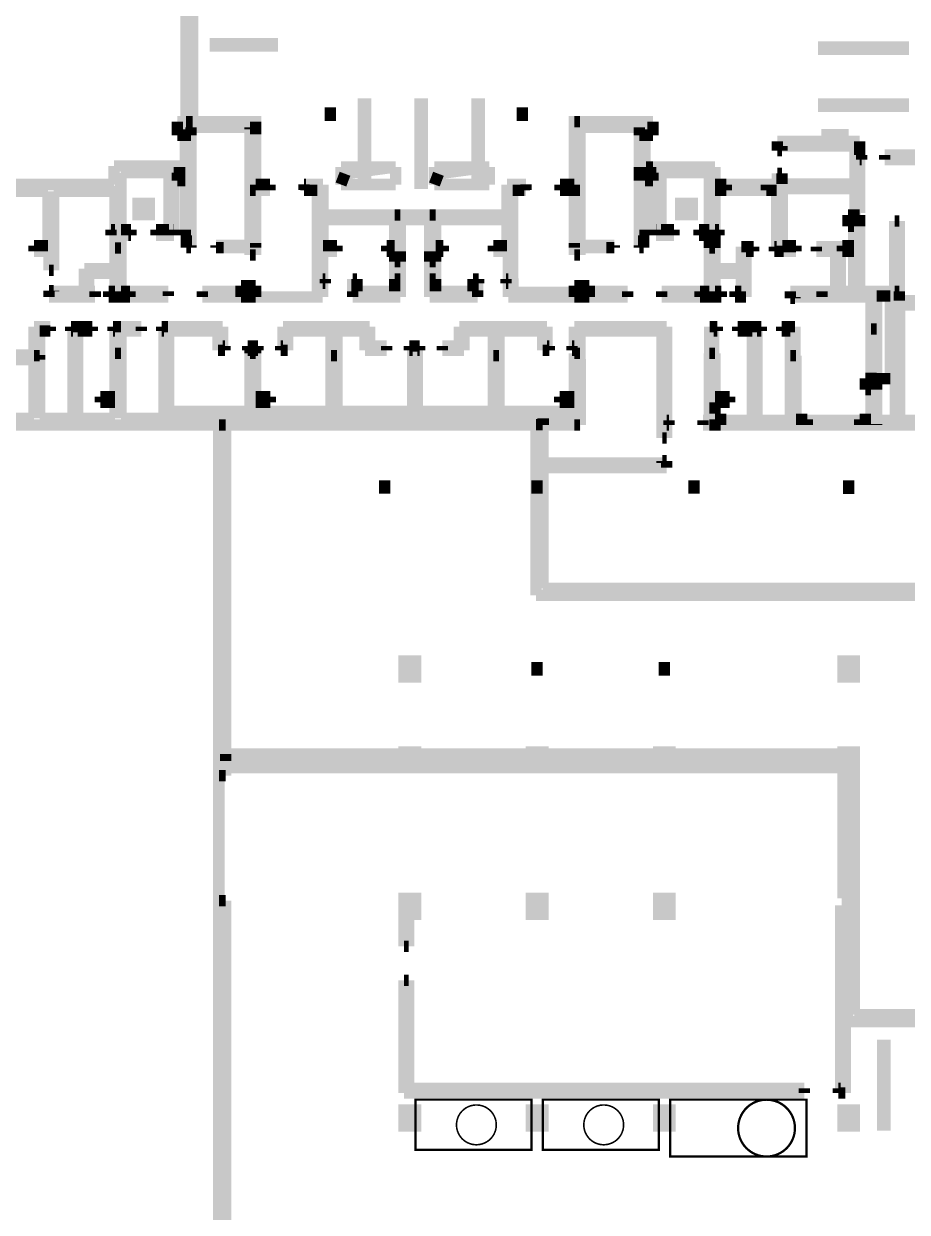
# Model space of a CAD drawing. Header units: millimetres. Extents: x 0 to 1249171, y -42321 to 335084.
# Drawn here: x 742137 to 780995, y 113900 to 166175 of the extents above; entities that cross this region are included whole.
import ezdxf

# ---------------------------------------------------------------- set-up
doc = ezdxf.new("R2010")
doc.units = ezdxf.units.MM
doc.header["$LTSCALE"] = 1000
doc.linetypes.add('A6-DK-B1F$0$HIDDEN2', pattern=[4.762499999999999, 3.175, -1.5875])
for name, color, linetype in [('A6-DK-B1F$0$A-PRKG', 175, 'A6-DK-B1F$0$HIDDEN2'), ('P_core', 1, 'Continuous'), ('P_lot', 5, 'Continuous'), ('留孔', 1, 'Continuous')]:
    doc.layers.add(name, color=color, linetype=linetype)
doc.layers.add('P_wall', color=7, linetype='Continuous', lineweight=50)
doc.layers.get('0').off()
doc.layers.get('A6-DK-B1F$0$A-PRKG').off()

# ---------------------------------------------------------------- blocks, each defined once
blk = doc.blocks.new('A6-DK-B1F$0$标准车位')
blk.add_lwpolyline([(350, 4599.999999999767), (1250, -2.328306436538696e-10), (2150, 4599.999999999767)])
blk.add_lwpolyline([(350, 4599.999999999767), (2150, 4599.999999999767), (2150, -2.328306436538696e-10), (350, -2.328306436538696e-10)], close=True)
at = {"layer": 'P_lot', "const_width": 600}
blk.add_lwpolyline([(1250, 299.9999999997672), (1250, 4299.999999999767)], dxfattribs=at)
blk = doc.blocks.new('A6-DK-B1F$0$$0$A$C46FA2BC5')
at = {"layer": 'P_lot', "const_width": 600}
blk.add_lwpolyline([(-1100, -650.0000000000007), (-1100, -3650)], dxfattribs=at)

msp = doc.modelspace()

# ---------------------------------------------------------------- linework, layer by layer
at = {"layer": 'P_core'}
for points in [[(747906.87845756, 157530.0000000001), (746906.87845756, 157530.0000000001), (747906.87845756, 158530.0000000001), (746906.87845756, 158530.0000000001)], [(770786.8783286624, 157530.0000000001), (771786.8783286624, 157530.0000000001), (770786.8783286624, 158530.0000000001), (771786.8783286624, 158530.0000000001)]]:
    msp.add_solid(points, dxfattribs=at)
at = {"layer": 'P_wall', "const_width": 500}
for points in [[(749266.8784428044, 161874.9997300217), (749266.8784428227, 200655.0000399118)], [(749566.8784428227, 200655.0000399121), (749566.8784428044, 161874.9997300217)], [(755616.8784427922, 161900.0000051346), (755616.8784427922, 162500.0000051346)], [(764066.8784427922, 161900.0000051346), (764066.8784427922, 162500.0000051346)], [(748886.8785433862, 161874.9994647533), (748886.8785433862, 161274.9994647534)], [(752336.8781014839, 161874.9994647533), (748886.8785433862, 161874.9994647533)], [(752336.87799045, 158904.999986157), (752336.87799045, 161874.9811560501), (749236.8784397184, 161874.981155984), (749236.8784397184, 159625.0000000308)], [(749566.8784428044, 161874.9997300217), (749266.8784428044, 161874.9997300217)], [(752336.8787032056, 161609.9993342808), (752336.8781014839, 161874.9994647533)], [(766356.8779174404, 161874.5973438261), (766606.8784861399, 161874.5973438261)], [(766356.8779174404, 159104.9997649051), (766356.8779174404, 161874.5973438261)], [(766356.8787957723, 158904.999986157), (766356.8787957723, 161874.9811560501), (769456.878346504, 161874.981155984), (769456.878346504, 159625.0000000308)], [(766606.8784861399, 161874.5973438261), (769806.8783451207, 161874.5973438261)], [(769806.8783451207, 161874.5973438261), (769806.8783451207, 161274.5973438261)], [(752086.8784428043, 161624.9811560447), (749486.8784428043, 161624.9811560447)], [(749486.8784428043, 161624.9811560447), (749486.8784428043, 156424.9811560445)], [(749486.8784853718, 161624.9994647533), (752086.8784853718, 161624.9994647533)], [(749486.8784853718, 161274.9994647534), (749486.8784853718, 161624.9994647533)], [(752086.8781959587, 156424.9811560445), (752086.8784428043, 161624.9811560447)], [(752086.8784853718, 161624.9994647533), (752086.8789710668, 161524.999595352)], [(752086.8789710668, 161524.999595352), (752086.8789710668, 158854.9997649051)], [(752336.8784023449, 161309.9993342808), (752336.8784023449, 161609.9993342808)], [(752336.8789710668, 161309.9993342808), (752336.8784023449, 161309.9993342808)], [(752336.8789710668, 159104.9997649051), (752336.8789710668, 161309.9993342808)], [(766606.8784861399, 161624.9994647533), (766606.8779174404, 158854.9997649051)], [(766606.8785902637, 156424.9811560445), (766606.878343418, 161624.9811560447)], [(766606.878343418, 161624.9811560447), (769206.878343418, 161624.9811560447)], [(769206.879205334, 161624.9994647533), (766606.8784861399, 161624.9994647533)], [(769206.878343418, 161624.9811560447), (769206.878343418, 156424.9811560445)], [(769206.8785165611, 161274.5973992276), (769206.879205334, 161624.9994647533)], [(778166.878442803, 160800.0000051203), (778166.878442803, 161300.0000051203), (777466.878442803, 161300.0000051203), (777466.878442803, 160800.0000051203), (778166.878442803, 160800.0000051203)], [(748886.8785433862, 161274.9994647534), (749486.8784853718, 161274.9994647534)], [(769806.8783451207, 161274.5973438261), (769206.8785165611, 161274.5973992276)], [(775286.8784428022, 161000.004153347), (775286.8784428022, 160600.0041482272)], [(775286.8784428022, 161000.004153347), (778896.8784428022, 161000.004153347)], [(775486.8784428022, 160800.004153347), (775486.8784428022, 160600.0041482272)], [(775487.0765907196, 160800.004153347), (778696.8784428022, 160800.004153347)], [(778696.8784428022, 160800.004153347), (778696.8784428022, 159125.0041482272)], [(778896.8784428022, 161000.004153347), (778896.8784428022, 160400.004153347)], [(775286.8784428022, 160600.0041482272), (775486.8784428022, 160600.0041482272)], [(778896.8784428022, 160400.004153347), (778996.8784428022, 160400.004153347)], [(778996.8784428022, 160400.004153347), (778996.8784428022, 160200.004153347)], [(779996.8784428022, 160400.004153347), (781866.8784428022, 160400.004153347)], [(779996.8784428022, 160400.004153347), (779996.8784428022, 160200.004153347)], [(746106.8784876848, 159924.9994267442), (746106.8784876848, 159104.9997649051)], [(749486.8784853718, 159924.9994267442), (746106.8784876848, 159924.9994267442)], [(749486.8784853718, 156864.999595352), (749486.8784853718, 159924.9994267442)], [(756086.7427419461, 159105.0000652468), (756086.7427419461, 159875.0001284111)], [(756086.7427419461, 159875.0001284111), (758496.8784017, 159875.0001284111)], [(756266.8784065153, 159576.8806096883), (758496.8784017, 159875.0001284111)], [(758496.8784017, 159875.0001284111), (758496.8784017, 159105.0000652468)], [(760196.8784014932, 159875.0001284771), (760196.8784015374, 159105.0000653127)], [(762607.0140612471, 159875.0001286642), (760196.8784014932, 159875.0001284771)], [(760377.0140660624, 159576.8806100073), (762607.0140612471, 159875.0001287301)], [(762607.0140612914, 159105.0000654999), (762607.0140612471, 159875.0001286642)], [(769206.8781256711, 159274.999595628), (769206.8781256711, 159874.9995956279)], [(769206.8781256711, 159874.999571971), (772536.8784008219, 159874.9994284777)], [(769506.4820237518, 159874.9995956279), (769806.8781139352, 159874.9995808683)], [(772536.8784008219, 159874.9994284777), (772536.8784008219, 159104.9997649051)], [(778896.8784428022, 160200.004153347), (778896.8784428022, 157850.0041482272)], [(778896.8784428022, 160200.004153347), (778996.8784428022, 160200.004153347)], [(779996.8784428022, 160200.004153347), (781666.8784428022, 160200.004153347)], [(748526.8784428043, 159625), (746406.8784428043, 159625)], [(746406.8784428043, 159625), (746406.8784428043, 157115)], [(746406.8784876848, 159624.9994647533), (748886.8787745717, 159624.9995792002)], [(746406.8784908284, 157114.999595352), (746406.8784876848, 159624.9994647533)], [(748526.8784428043, 157115), (748526.8784428043, 159625)], [(749236.8784397184, 159625.0000000308), (748726.8784428043, 159625)], [(748726.8784428043, 159625), (748726.8784428043, 157115)], [(748886.8787745717, 159624.9995792002), (748886.8789171152, 159274.999595628)], [(748886.8789171152, 159274.999595628), (749236.8786279153, 159274.999595628)], [(749236.8784397184, 157115.0000000308), (749236.8784397184, 159625.0000000308)], [(749236.8786279153, 159274.999595628), (749236.8784853718, 156864.999595352)], [(756086.7427419461, 159105.0000652468), (756266.8784065153, 159576.8806096883)], [(760196.8784014932, 159105.0000655657), (760377.0140660624, 159576.8806100073)], [(769206.87834574, 159274.999595628), (769206.8781256711, 159274.999595628)], [(769206.878123211, 156864.999595352), (769206.87834574, 159274.999595628)], [(769456.8781180484, 159274.999595628), (769456.878123211, 156864.999595352)], [(769806.8781139352, 159274.999595628), (769456.8781180484, 159274.999595628)], [(769456.878346504, 157115.0000000308), (769456.878346504, 159625.0000000308)], [(769456.878346504, 159625.0000000308), (769966.878343418, 159625)], [(769806.8781139352, 159624.999595352), (769806.8781139352, 159274.999595628)], [(772286.8784008219, 159624.999595352), (769806.8781139352, 159624.999595352)], [(769966.878343418, 159625), (769966.878343418, 157115)], [(770166.878343418, 157115), (770166.878343418, 159625)], [(770166.878343418, 159625), (772286.878343418, 159625)], [(772286.878343418, 159625), (772286.878343418, 157115)], [(772286.8784008219, 157114.999595352), (772286.8784008219, 159624.999595352)], [(775286.8784428022, 159600.0041482272), (775286.8784428022, 158925.0041482272)], [(775286.8784428022, 159600.0041482272), (775486.8784428022, 159600.0041482272)], [(775486.8784428022, 159600.0041482272), (775486.8784428022, 159125.0041482272)], [(746106.8784876848, 159104.9997649051), (739797.0766758458, 159104.9997649051)], [(740097.0766758458, 158804.9994872981), (743196.8787945104, 158804.9994872981)], [(743196.8787945104, 158804.9994872981), (743196.878639292, 156414.9996605988)], [(743446.878626924, 156164.9996605988), (743446.8787976253, 158804.9994872981)], [(743446.8787976253, 158804.9994872981), (746156.8784876519, 158804.9994872981)], [(746156.8784417164, 157114.9999945003), (746156.8784411354, 158805.0001637632)], [(746156.8784876519, 158804.9994872981), (746156.8784905374, 157114.9995956421)], [(752086.8789710668, 158854.9997649051), (752336.880834396, 158854.9997649051)], [(752086.8789710668, 156004.9996605988), (752086.8789710668, 158854.9997649051)], [(752086.8789710668, 158854.9997649051), (752836.8789710668, 158854.9997649051)], [(752966.815077758, 158855), (752097.4440427605, 158855)], [(752336.87799045, 158904.999986157), (752336.8782392949, 156324.9811560445)], [(752836.8789710668, 159104.9997649051), (752336.8789710668, 159104.9997649051)], [(752336.880834396, 158854.9997649051), (752336.880834396, 156004.9996605988)], [(752966.815077758, 159105), (752347.2460650676, 159105)], [(752836.8789710668, 158854.9997649051), (752836.8789710668, 159104.9997649051)], [(752966.815077758, 159105), (752966.815077758, 158855)], [(754466.8504593978, 159106.3021458213), (754556.8727489217, 159106.3021458213)], [(754466.8504593978, 159106.3021458213), (754466.8504593978, 158856.3021458213)], [(755046.8727489217, 158854.9998984954), (754466.8504593978, 158855)], [(754546.8786562015, 159104.9997649051), (754546.8786562015, 158854.9997649051)], [(755296.8788194587, 159104.9997649051), (754546.8786562015, 159104.9997649051)], [(754546.8786562015, 158854.9997649051), (755046.8786562015, 158854.9997649051)], [(755046.8786562015, 158854.9997649051), (755046.8788318266, 156164.9996605988)], [(755296.8788194587, 156414.9996605988), (755296.8788194587, 159104.9997649051)], [(758496.8784017, 159105.0000652468), (756086.7427419461, 159105.0000652468)], [(760196.8784015374, 159105.0000653127), (762607.0140612914, 159105.0000654999)], [(763396.878069048, 159104.9997649051), (764146.8782323056, 159104.9997649051)], [(763396.878069048, 156414.9996605988), (763396.878069048, 159104.9997649051)], [(764226.9063439735, 158854.9999023941), (763436.8660109511, 158854.9998984772)], [(764226.9063439735, 159104.9999023941), (763476.8722807613, 159104.9998984772)], [(763646.8782323056, 158854.9997649051), (763646.8780566801, 156164.9996605988)], [(764146.8782323056, 158854.9997649051), (763646.8782323056, 158854.9997649051)], [(764146.8782323056, 159104.9997649051), (764146.8782323056, 158854.9997649051)], [(764226.9063439735, 159106.3020482154), (764226.9063439735, 158856.3020482154)], [(766356.8787957723, 159104.9999023941), (765726.9417256133, 159104.9999023941)], [(765726.9417256133, 159104.9999023941), (765726.9417256133, 158854.9999023941)], [(766356.8787909498, 158854.9999023941), (765726.9417256133, 158854.9999023941)], [(765856.8779174404, 159104.9997649051), (766356.8779174404, 159104.9997649051)], [(765856.8779174404, 158854.9997649051), (765856.8779174404, 159104.9997649051)], [(766606.8779174404, 158854.9997649051), (765856.8779174404, 158854.9997649051)], [(766356.8787957723, 158904.999986157), (766356.8785469275, 156324.9811560445)], [(766356.8784861616, 158854.9997649051), (766606.8803494908, 158854.9997649051)], [(766356.8784861616, 156004.9996605988), (766356.8784861616, 158854.9997649051)], [(766606.8803494908, 158854.9997649051), (766606.8803494908, 156004.9996605988)], [(772536.8783445059, 157114.9999945003), (772536.8783450869, 158805.0001637632)], [(772536.8784008219, 159104.9997649051), (773036.8784008219, 159104.9997649051)], [(772536.8784008219, 158854.9997649051), (772536.8784008219, 157114.9995956421)], [(773036.8784008219, 158854.9997649051), (772536.8784008219, 158854.9997649051)], [(773036.8784008218, 159104.9997649051), (774796.8721786774, 159104.9998984954)], [(773036.8784008218, 158854.9997649051), (773036.8784008218, 159104.9997649051)], [(773036.8784008219, 159104.9997649051), (773036.8784008219, 158854.9997649051)], [(774796.8721786774, 158854.9998984954), (773036.8784008218, 158854.9997649051)], [(774796.8780859571, 159104.9997649051), (774796.8780859571, 158854.9997649051)], [(775496.8781285393, 159104.999764905), (774796.8780859571, 159104.9997649051)], [(774796.8780859571, 158854.9997649051), (775246.8780921411, 158854.9997649051)], [(775246.8780921411, 158854.9997649051), (775246.8782615827, 156164.9996605988)], [(775286.8784428022, 158925.0041482272), (778696.8784428022, 158925.0041482272)], [(775296.8785165758, 158895.0001953664), (775296.8724997255, 156165.0164798254)], [(775486.8784428022, 159125.0041482272), (778696.8784428022, 159125.0041482272)], [(775496.8786736492, 158895.0001953664), (775496.8724873586, 156365.0164798254)], [(775496.8782492147, 156414.9996605988), (775496.8781285391, 159104.999764905)], [(778696.8784428022, 158925.0041482272), (778696.8784428022, 154205.0037601151)], [(755296.8729149003, 157764.9997957869), (763386.8718744029, 157764.99979187)], [(758446.8793930095, 157764.9996605988), (758696.8793930095, 157764.9996605988)], [(758446.8793930095, 156414.9996605988), (758446.8793930095, 157764.9996605988)], [(758696.8793930095, 157764.9996605988), (758696.8793930095, 156164.9996605988)], [(759996.8774954975, 157764.9996605988), (759996.8774954975, 156164.9996605988)], [(760246.8774954975, 157764.9996605988), (759996.8774954975, 157764.9996605988)], [(760246.8774954975, 156414.9996605988), (760246.8774954975, 157764.9996605988)], [(778397.0766758458, 157764.9996605988), (778897.0766758458, 157764.9996605988)], [(778397.0766758458, 157264.9996605988), (778397.0766758458, 157764.9996605988)], [(778896.8784428022, 157650.0041482272), (778896.8784428022, 154405.0037601151)], [(778897.0766758458, 157764.9996605988), (778897.076675846, 157264.9996605988)], [(745979.8784911479, 157114.999595352), (745979.8784911479, 156864.999595352)], [(746156.8784905374, 157114.9995956421), (745979.8784911479, 157114.999595352)], [(746406.8784428043, 157115), (746856.8784428043, 157115)], [(746729.8765651672, 157114.999595352), (746406.8784908284, 157114.999595352)], [(746729.8765651672, 156864.9993181577), (746729.8765651672, 157114.999595352)], [(746856.8784428043, 157115), (746856.8784428043, 156865)], [(747956.8784428043, 156865), (747956.8784428043, 157115)], [(747956.8784428043, 157115), (748526.8784428043, 157115)], [(748726.8784428043, 157115), (748746.8784428043, 157115)], [(748746.8784428043, 157115), (748746.8784428043, 156865)], [(749236.8784428043, 156865), (749236.8784428043, 157115)], [(755296.8729149003, 157564.9997957869), (763386.8718744029, 157564.99979187)], [(758446.8793504308, 154405.1063135294), (758446.8793531522, 157564.9997942617)], [(758696.879464217, 154155.0089898815), (758696.8794671536, 157564.9997941407)], [(759996.877338655, 154155.0476904593), (759996.8773416389, 157564.9997935113)], [(760246.877452875, 154405.0052546286), (760246.8774556402, 157564.9997933902)], [(769456.878343418, 156865), (769456.878343418, 157115)], [(769966.878343418, 157115), (769946.878343418, 157115)], [(769946.878343418, 157115), (769946.878343418, 156865)], [(770736.878343418, 157115), (770166.878343418, 157115)], [(770736.878343418, 156865), (770736.878343418, 157115)], [(772286.878343418, 157115), (771836.878343418, 157115)], [(771836.878343418, 157115), (771836.878343418, 156865)], [(771963.88032334, 157114.999595352), (772286.8784008219, 157114.999595352)], [(771963.88032334, 156864.999595352), (771963.88032334, 157114.999595352)], [(772536.8784008219, 157114.9995956421), (772713.8783973588, 157114.999595352)], [(772713.8783973588, 157114.999595352), (772713.8783973588, 156864.999595352)], [(778646.8788224899, 157264.9996605988), (778397.0766758458, 157264.9996605988)], [(778646.8788224903, 156414.9996605988), (778646.8788224899, 157264.9996605988)], [(778897.076675846, 157264.9996605988), (778897.076675846, 156164.9996605988)], [(780447.4732137881, 154404.9947583495), (780447.4732137881, 157504.9947583495)], [(780447.4732137881, 157504.9947583495), (780647.4732137881, 157504.9947583495)], [(780647.4732137881, 157504.9947583495), (780647.4732137881, 154404.9947583495)], [(745979.8784911479, 156864.999595352), (746729.8765651672, 156864.9993181577)], [(746156.872580405, 156165.0000870142), (746156.8728391201, 156864.9996635242)], [(746406.872580405, 156165.0000870142), (746406.8728391201, 156864.9996635242)], [(746856.8784428043, 156865), (746729.8765186178, 156864.9999999792)], [(748746.8784428043, 156865), (747956.8784428043, 156865)], [(749286.8784428043, 156865), (749236.8784428043, 156865)], [(749236.8784853718, 156864.999595352), (749486.8784853718, 156864.999595352)], [(749286.8784428043, 156324.9811560445), (749286.8784428043, 156865)], [(769456.878123211, 156864.999595352), (769206.878123211, 156864.999595352)], [(769406.878343418, 156324.9811560445), (769406.878343418, 156865)], [(769406.878343418, 156865), (769456.878343418, 156865)], [(769946.878343418, 156865), (770736.878343418, 156865)], [(771836.878343418, 156865), (771963.8802676045, 156864.9999999792)], [(772486.8783973588, 156864.999595352), (771963.88032334, 156864.999595352)], [(772286.8724935421, 156314.999794189), (772286.8724935421, 156864.9997289422)], [(772713.8783973588, 156864.999595352), (772486.8783973588, 156864.999595352)], [(772536.8724935421, 156314.9997941891), (772536.8724935421, 156864.9997289423)], [(742586.8784876843, 156414.9996605988), (742586.8784876843, 156164.9996605988)], [(743196.878639292, 156414.9996605988), (742586.8784876843, 156414.9996605988)], [(742586.8784876843, 156164.9996605988), (743446.878626924, 156164.9996605988)], [(743246.8727196442, 155329.0224823105), (743246.8727196442, 156164.9997941891)], [(743446.8727196442, 155329.0224823105), (743446.8727196442, 156164.9997941891)], [(746156.8784876848, 156314.9996605988), (746406.8784876848, 156314.9996605988)], [(746156.8784876848, 154405.1720387288), (746156.8784876848, 156314.9996605988)], [(746406.8784876848, 156314.9996605988), (746406.8784876848, 154404.9996605988)], [(749486.8784428043, 156324.9811560445), (749286.8784428043, 156324.9811560445)], [(749486.8784428043, 156424.9811560445), (749486.8784428043, 156324.9811560445)], [(750586.8784428043, 156324.9811560445), (750586.8784428043, 156424.9811560445)], [(750586.8784428043, 156424.9811560445), (752086.8781959587, 156424.9811560445)], [(750806.8784428043, 156324.9811560445), (750586.8784428043, 156324.9811560445)], [(750926.8784428042, 156324.9811560445), (750806.8784428042, 156324.9811560445)], [(752336.8782392949, 156324.9811560445), (750926.8784428043, 156324.9811560445)], [(752336.8782200029, 156525.0000594569), (752336.8781919777, 156525.0000594569)], [(752336.8781919777, 156525.0000594569), (752336.8781919777, 156324.9811560445)], [(755046.6703413674, 156174.9995948268), (755046.6703413674, 154354.827142578)], [(755046.8788318266, 156164.9996605988), (755906.8789710668, 156164.9996605988)], [(755276.8783013972, 154154.8271425802), (755276.8783013972, 156174.9995948278)], [(755906.8789710668, 156414.9996605988), (755296.8788194587, 156414.9996605988)], [(755906.8789710668, 156164.9996605988), (755906.8789710668, 156414.9996605988)], [(758096.8793930095, 156414.9996605988), (758446.8793930095, 156414.9996605988)], [(758096.8793930095, 156164.9996605988), (758096.8793930095, 156414.9996605988)], [(758446.8793930095, 156164.9996605988), (758096.8793930095, 156164.9996605988)], [(758446.8793930095, 155714.9996605988), (758446.8793930095, 156164.9996605988)], [(758696.8793930095, 156164.9996605988), (758696.8793930095, 155714.9996605988)], [(759996.8774954975, 156164.9996605988), (759996.8774954975, 155714.9996605988)], [(760596.8774954972, 156414.9996605988), (760246.8774954975, 156414.9996605988)], [(760246.8774954975, 155714.9996605988), (760246.8774954975, 156164.9996605988)], [(760246.8774954975, 156164.9996605988), (760596.8774954972, 156164.9996605988)], [(760596.8774954972, 156164.9996605988), (760596.8774954972, 156414.9996605988)], [(762786.3968208677, 156414.9996605988), (763396.878069048, 156414.9996605988)], [(762786.3968208677, 156164.9996605988), (762786.3968208677, 156414.9996605988)], [(763646.8780566801, 156164.9996605988), (762786.3968208677, 156164.9996605988)], [(763447.0735042355, 156174.999595352), (763447.3046783704, 154154.9997941891)], [(763647.0735042355, 156174.999595352), (763647.2818095986, 154354.8271430887)], [(766356.8785469275, 156324.9811560445), (767766.878343418, 156324.9811560445)], [(766356.8785662195, 156525.0000594569), (766356.8785942446, 156525.0000594569)], [(766356.8785942446, 156525.0000594569), (766356.8785942446, 156324.9811560445)], [(768106.878343418, 156424.9811560445), (766606.8785902637, 156424.9811560445)], [(767766.8783434181, 156324.9811560445), (767886.8783434181, 156324.9811560445)], [(767886.878343418, 156324.9811560445), (768106.878343418, 156324.9811560445)], [(768106.878343418, 156324.9811560445), (768106.878343418, 156424.9811560445)], [(769206.878343418, 156424.9811560445), (769206.878343418, 156324.9811560445)], [(769206.878343418, 156324.9811560445), (769406.878343418, 156324.9811560445)], [(772286.8784008219, 156314.9996605988), (772286.8784008224, 154404.9996605988)], [(772536.8784008219, 156314.9996605988), (772286.8784008219, 156314.9996605988)], [(772536.8784008224, 154405.1720387288), (772536.8784008219, 156314.9996605988)], [(773696.876558522, 156364.999661054), (773696.876558522, 154405.0763375417)], [(773696.876558522, 156364.999661054), (774246.1123830287, 156364.999661054)], [(773896.876558522, 154154.9997941891), (773896.876558522, 156164.999661054)], [(774246.1123830287, 156164.999661054), (773896.876558522, 156164.999661054)], [(774246.1123830287, 156364.999661054), (774246.1123830287, 156164.999661054)], [(775146.1123830287, 156364.999661054), (775146.1123830287, 156164.999661054)], [(775254.1122311916, 156364.9996610536), (775146.1123830287, 156364.999661054)], [(775146.1123830287, 156164.999661054), (775554.1122311916, 156164.9996614747)], [(775246.8782615827, 156164.9996605988), (776106.8784008224, 156164.9996605988)], [(775296.8724997255, 156165.0164798254), (776106.8724935426, 156164.9997941891)], [(775496.8724873586, 156365.0164798254), (776106.8724935426, 156364.9997941891)], [(776106.8784008224, 156414.9996605988), (775496.8782492147, 156414.9996605988)], [(775507.2693889202, 156164.9997941891), (775507.2693888397, 156165.0214515394)], [(776106.8724935426, 156364.9997941891), (776106.8724935426, 156164.9997941891)], [(776106.8784008224, 156164.9996605988), (776106.8784008224, 156414.9996605988)], [(776996.8668431964, 156364.9997941891), (778146.8729152106, 156365.0164798254)], [(776996.8668431964, 156164.9997941891), (776996.8668431964, 156364.9997941891)], [(776996.8668431964, 156164.9997941891), (778146.8729152106, 156165.0164798254)], [(777846.8729152104, 154404.9998863611), (777846.8729152104, 156164.9997941891)], [(778046.8729152104, 154404.9998863611), (778046.8729152104, 156164.9997941891)], [(778146.8788224903, 156414.9996605988), (778646.8788224903, 156414.9996605988)], [(778146.8788224903, 156164.9996605988), (778146.8788224903, 156414.9996605988)], [(778646.8788224903, 156164.9996605988), (778146.8788224903, 156164.9996605988)], [(778646.8788224903, 154404.9996118879), (778646.8788224903, 156164.9996605988)], [(778896.8788224903, 156164.9996605988), (778896.8788224903, 154404.9996118879)], [(778897.076675846, 156164.9996605988), (778896.8788224903, 156164.9996605988)], [(752086.6804151791, 156004.9997941891), (752336.8779953524, 156004.9997941891)], [(752336.880834396, 156004.9996605988), (752086.8789710668, 156004.9996605988)], [(758696.8793930095, 155714.9996605988), (758446.8793930095, 155714.9996605988)], [(759996.8774954975, 155714.9996605988), (760246.8774954975, 155714.9996605988)], [(766606.8803494908, 156004.9996605988), (766356.8784861616, 156004.9996605988)], [(766356.8787311324, 156004.9997941891), (766607.0763113056, 156004.9997941891)], [(743246.8727196442, 155329.0224823105), (743446.8727196442, 155329.0224823105)], [(744796.8802448495, 155405.0574935863), (746156.8799980038, 155405.0574935862)], [(744796.8802448495, 154405.0763375417), (744796.8802448495, 155405.0574935863)], [(746156.8802448495, 155205.0574935863), (744996.8802448495, 155205.0574935863)], [(744996.8802448495, 155205.0574935863), (744996.8802448495, 154405.0763375417)], [(772536.876558522, 155205.0574935863), (773696.876558522, 155205.0574935863)], [(773896.876558522, 155405.0574935863), (772536.8768053676, 155405.0574935862)], [(751686.880834396, 154154.9996605988), (751686.880834396, 154654.9996605988)], [(751686.880834396, 154654.9996605988), (752336.880834396, 154654.9996605988)], [(752336.8779953524, 154654.9997941891), (752086.6804151791, 154654.9997941891)], [(752336.880834396, 154654.9996605988), (752336.880834396, 154154.9996605988)], [(755396.892081148, 154954.3944599598), (755276.8783013972, 154954.4404292355)], [(755396.892081148, 154754.8271425726), (755276.8783013972, 154754.8731118484)], [(755396.892081148, 154754.8271425726), (755396.892081148, 154954.3944599598)], [(756596.8923072149, 154205.1846785904), (756596.8923072149, 154954.4940512604)], [(756796.8923072149, 154954.4174445977), (756596.8923072149, 154954.4940512603)], [(756796.892307215, 154404.9997941891), (756796.8923072149, 154954.4940512604)], [(758696.8795070108, 154954.9996605988), (758446.8795070108, 154954.9996605988)], [(758446.8795070108, 154954.9996605988), (758446.8795070108, 154404.9996605989)], [(758696.8795070108, 154154.9996605989), (758696.8795070108, 154954.9996605988)], [(759996.8773814961, 154954.9996605988), (760246.8773814961, 154954.9996605988)], [(759996.8773814961, 154154.9996605989), (759996.8773814961, 154954.9996605988)], [(760246.8773814961, 154954.9996605988), (760246.8773814961, 154404.9996605989)], [(761896.8644961566, 154404.9436821876), (761896.8644961566, 154954.4940512604)], [(761896.8644961566, 154954.4174445977), (762096.8644961566, 154954.4940512603)], [(762096.8644961566, 154204.9794365466), (762096.8644961566, 154954.4940512604)], [(762096.8644961566, 154954.4174445977), (762146.8644961566, 154954.4174445977)], [(762146.8644961566, 154754.8271425726), (762096.8644961566, 154754.8271425726)], [(762146.8644961566, 154954.4174445977), (762146.8644961566, 154754.8271425726)], [(763346.8647222235, 154954.9536913229), (763447.2131254275, 154954.9894925489)], [(763346.8647222235, 154754.8271425726), (763346.8647222235, 154954.9536913229)], [(763346.8647222235, 154754.8271425726), (763447.241750572, 154754.8629540111)], [(766607.0763113056, 154654.9997941891), (766356.8787311324, 154654.9997941891)], [(766356.8803494908, 154154.9996605988), (766356.8803494908, 154654.9996605988)], [(766356.8803494908, 154654.9996605988), (767006.8803494908, 154654.9996605988)], [(767006.8803494908, 154654.9996605988), (767006.8803494908, 154154.9996605988)], [(743446.8727196442, 154429.0224823105), (743246.8727196442, 154429.0224823105)], [(743246.8727196442, 154154.9997941891), (743246.8727196442, 154429.0224823105)], [(743246.8727196442, 154154.9997941891), (745276.8802448495, 154154.9997941891)], [(743446.8727196442, 154404.9997715512), (743446.8727196442, 154429.0224823105)], [(744701.8732289355, 154404.9999123328), (743446.8727196442, 154404.9997715512)], [(743446.8917330677, 154405.0763375417), (745276.8802448495, 154405.0763375417)], [(745276.8802448495, 154405.0763375417), (745276.8802448495, 154154.9997941891)], [(745876.8802448495, 154405.0763375417), (746156.8802448495, 154405.0763375417)], [(745876.8802448495, 154154.9997941891), (745876.8802448495, 154405.0763375396)], [(746156.8802448495, 154154.9997941891), (745876.8802448495, 154154.9997941891)], [(746056.8784879856, 154405.1720387288), (746156.8784876848, 154405.1720387288)], [(746056.8784876848, 154154.9996605988), (746056.8784879856, 154405.1720387288)], [(746206.8784876848, 154154.9996605988), (746056.8784876848, 154154.9996605988)], [(746206.8784427987, 154154.7505997506), (748496.9188511742, 154154.7505996451)], [(746806.8784876848, 154154.9996605988), (746206.8784876848, 154154.9996605988)], [(746406.8784876848, 154404.9996605988), (746806.8784876848, 154404.9996605988)], [(746407.0839653136, 154404.8271431032), (748496.918851186, 154404.8271430052)], [(746806.8784876848, 154404.9996605988), (746806.8784876848, 154154.9996605988)], [(748496.918851186, 154404.8271430052), (748496.9188511741, 154203.525010185)], [(749996.939147478, 154404.8271429147), (749996.9391474632, 154154.9997942393)], [(751736.8760413261, 154404.8271428001), (749996.939147478, 154404.8271429147)], [(749996.9391474632, 154154.9997942393), (751686.8807878465, 154154.9997941335)], [(752336.880834396, 154154.9996605988), (751686.880834396, 154154.9996605988)], [(752336.8807878465, 154154.8271427644), (755276.8783013972, 154154.8271425802)], [(756596.8794892523, 154404.9996605988), (756596.8794892523, 154154.9996605988)], [(758446.8795070108, 154404.9996605989), (756596.8794892523, 154404.9996605988)], [(756596.8794892523, 154154.9996605988), (758696.8795070108, 154154.9996605989)], [(756596.8923072149, 154155.0873549425), (758696.879464217, 154155.0089898815)], [(762096.8644961566, 154154.9693253982), (759996.877338655, 154155.0476904593)], [(762096.8773992544, 154154.9996605988), (759996.8773814961, 154154.9996605989)], [(760246.8773814961, 154404.9996605989), (762096.8773992544, 154404.9996605988)], [(761896.8644961566, 154404.9436821876), (760246.877452875, 154405.0052546286)], [(762096.8773566757, 154454.9463294712), (762096.8773566757, 154204.9794360666)], [(762096.8773992544, 154404.9996605988), (762096.8773992544, 154154.9996605988)], [(766356.8803029413, 154154.9997941891), (763447.3046783704, 154154.9997941891)], [(763647.2818095986, 154354.8271430887), (766356.8803029413, 154354.8271430886)], [(767006.8803494908, 154154.9996605988), (766356.8803494908, 154154.9996605988)], [(767006.8803029413, 154404.8271430887), (768696.9397140881, 154404.8271430887)], [(768696.9397140881, 154154.9997941891), (767006.8803029412, 154154.9997941891)], [(768696.9397140881, 154404.8271430887), (768696.9397140881, 154154.9997941891)], [(770196.9171571276, 154404.8271430887), (772286.6728351697, 154404.8271430887)], [(770196.9171571276, 154154.9997941891), (770196.9171571276, 154404.8271430887)], [(772486.8783576847, 154154.9997941891), (770196.9171571276, 154154.9997941891)], [(771886.8784008224, 154404.9996605988), (771886.8784008224, 154154.9996605988)], [(772286.8784008224, 154404.9996605988), (771886.8784008224, 154404.9996605988)], [(771886.8784008224, 154154.9996605988), (772486.8784008224, 154154.9996605988)], [(772486.8783542729, 154154.9997941891), (772816.876558522, 154154.9997941891)], [(772486.8784008224, 154154.9996605988), (772636.8784008224, 154154.9996605988)], [(772816.876558522, 154405.0763375417), (772536.876558522, 154405.0763375417)], [(772636.8784005216, 154405.1720387288), (772536.8784008224, 154405.1720387288)], [(772636.8784008224, 154154.9996605988), (772636.8784005216, 154405.1720387288)], [(772816.876558522, 154154.9997941891), (772816.876558522, 154405.0763375396)], [(773696.876558522, 154405.0763375417), (773416.876558522, 154405.0763375417)], [(773416.876558522, 154405.0763375396), (773416.876558522, 154154.9997941891)], [(773416.876558522, 154154.9997941891), (773696.876558522, 154154.9997941891)], [(773696.876558522, 154154.9997941891), (773896.876558522, 154154.9997941891)], [(775856.8626197911, 154404.5550251264), (777246.8730294871, 154404.9998863611)], [(775856.8626197911, 154104.9996605987), (775856.8626197911, 154404.5550251264)], [(776056.8626197911, 154104.9996605987), (775856.8626197911, 154104.9996605987)], [(776056.8626197911, 154154.6175850707), (777246.8730294871, 154154.998437974)], [(776056.8626197911, 154104.9996605987), (776056.8626197911, 154154.6175850707)], [(777246.8789367669, 154404.9996605988), (778646.8789367669, 154404.9996605988)], [(777246.8789367669, 154154.9983043837), (777246.8789367669, 154404.9996605988)], [(779396.878158381, 154154.9983043837), (777246.8789367669, 154154.9983043837)], [(780447.4731715282, 154205.0037601151), (778696.8784428022, 154205.0037601151)], [(780647.4731715282, 154405.0037601151), (778896.8784428022, 154405.0037601151)], [(778897.076675846, 154404.9996118879), (779647.0766332883, 154404.9996118879)], [(779396.878158381, 152754.9996605988), (779396.878158381, 154154.9983043837)], [(779647.0707725568, 154300.0041473522), (779647.0707725567, 148725.0041482272)], [(779647.0766332883, 154404.9996118879), (779647.0766332883, 152754.9996605988)], [(779647.0767763129, 154195.0000910601), (780247.0767763129, 154195.0000910601)], [(780247.0767763129, 154195.0000910601), (780247.0767763129, 150565.0001953664)], [(780647.4732137881, 154404.9947583495), (780447.4732137881, 154404.9947583495)], [(780466.8784428022, 154205.0037601151), (780466.8784428021, 148725.0041482272)], [(780647.4731715282, 154405.0037601151), (780647.4731715281, 154000.0041473517)], [(786466.8784428022, 154000.0041473522), (780647.4731715282, 154000.0041473522)], [(786466.8784428022, 153800.0041473522), (780647.4731715282, 153800.0041473522)], [(780666.8784428021, 153800.0041473522), (780666.8784428021, 148725.0041482272)], [(742586.878441135, 152855.0000257062), (743307.1794738566, 152855.0000257062)], [(742586.878441135, 151587.9997912323), (742586.878441135, 152855.0000257062)], [(742836.878441135, 152655.0000257062), (742836.878441135, 151604.8033272102)], [(743307.1794738566, 152655.0000257062), (742836.878441135, 152655.0000257062)], [(743307.1794738566, 152855.0000257062), (743307.1794738566, 152655.0000257062)], [(744207.1794738566, 152855.0000257062), (744507.1793043063, 152855.0000257062)], [(744207.1794738566, 152855.0000257062), (744207.1794738566, 152655.0000257062)], [(744270.834806981, 152655.0000257062), (744207.1794738566, 152655.0000257062)], [(744207.1794738566, 152655.0000257062), (744307.1793043063, 152655.0000257062)], [(744307.1793043063, 152655.0000257062), (744306.782923348, 148705.0000257597)], [(744507.1521549256, 152655.0000257062), (744506.782923348, 148705.0000257597)], [(744507.1521549256, 152655.0000257062), (744507.1793043063, 152655.0000257062)], [(744507.1793043063, 152855.0000257062), (745156.8720081206, 152855.0000256627)], [(744507.1793043063, 152655.0000257062), (745156.8720081206, 152655.0000256627)], [(745156.8720081206, 152655.0000256627), (745156.8720081206, 152855.0000256627)], [(746056.8720081206, 152855.0000256627), (746056.8720081206, 152655.0000256627)], [(746056.8720081206, 152855.0000256627), (746406.8720076532, 152855.0000255395)], [(746056.8720081206, 152655.0000256627), (746156.8720081206, 152655.0000257062)], [(746156.8778724778, 151674.9997912323), (746156.8778725009, 152655.0000256507)], [(746406.8720076532, 152855.0000257598), (747302.6314978028, 152855.0000257598)], [(746406.8720079431, 152655.0000166597), (746406.8720116831, 148824.9994678712)], [(747302.6314978028, 152655.0000257598), (746406.8720099236, 152655.0000166597)], [(747302.6314978028, 152855.0000257598), (747302.6314978028, 152655.0000257598)], [(748202.4000124406, 152855.0000521349), (748202.4000124406, 152655.0000521349)], [(748202.4000124406, 152855.0000521349), (748482.4000101701, 152855.0000521349)], [(748202.4000124406, 152655.0000521349), (748302.4000124406, 152655.0000521349)], [(748302.4000124406, 152655.0000521349), (748302.0036824397, 148824.9994678712)], [(750886.8782304403, 152855.0000257592), (748351.6101473788, 152855.000025759)], [(748502.4000124404, 152655.0000257589), (748502.4000124404, 148824.9994678712)], [(750686.8782304403, 152655.0000257592), (748502.4000124404, 152655.0000257589)], [(750686.8782304403, 151805.0000257592), (750686.8782304403, 152655.0000257592)], [(750886.8782304403, 152005.0000257592), (750886.8782304403, 152855.0000257592)], [(753536.8789734064, 152854.9998713068), (757343.9232792178, 152854.9999896133)], [(753536.8789919871, 152004.9998713068), (753536.8789734064, 152854.9998713068)], [(753736.8789787152, 152654.9998766155), (755656.8736240292, 152654.9999275793)], [(753736.8789972959, 151804.9998766155), (753736.8789787152, 152654.9998766155)], [(755656.8784839177, 152654.8271470384), (755656.8789710667, 151574.999661624)], [(755906.8784839177, 152654.8271430564), (757143.9232792178, 152654.8272363481)], [(755906.8784839177, 152654.8271430564), (755906.8789710667, 151574.999657642)], [(757143.9232792174, 151804.8271429468), (757143.9232792178, 152654.8272363481)], [(757343.9232792178, 152854.9999896133), (757343.9232792174, 152004.8271429467)], [(761296.7572159165, 152854.8271429468), (765156.8777482099, 152854.8271429468)], [(761296.7572159162, 152005.0000255264), (761296.7572159165, 152854.8271429468)], [(761496.7572159165, 152654.8271429468), (762766.7577857749, 152654.8271429468)], [(761496.7572159162, 151804.8271429468), (761496.7572159165, 152654.8271429468)], [(762787.141640328, 152655.4873633304), (762787.142127477, 151575.659877916)], [(764956.8777482099, 152655.0000255265), (763036.8831028958, 152655.0000255263)], [(763037.141640328, 152655.4873593485), (763037.142127477, 151575.6598739341)], [(763037.1501890805, 152654.7976088074), (763037.1579016815, 152654.7976094804)], [(764956.8777482099, 151805.0000255265), (764956.8777482099, 152655.0000255265)], [(765156.8777482099, 152854.8271429468), (765156.8777482099, 152005.0000255265)], [(766356.8778735651, 152005.0000255265), (766356.8778735651, 152855.0112674302)], [(770416.8784282624, 152855.0112672062), (766356.8778735651, 152855.0112674302)], [(766606.8778751687, 151674.9997912323), (766606.8778751687, 152655.0000258636)], [(766606.8778751687, 152655.0000258636), (770216.8784251978, 152655.0000256727)], [(770216.8784251978, 152655.0000256727), (770216.8783752738, 148705.0000258134)], [(770416.8784282624, 152855.0112672062), (770416.8783747571, 148705.0000258134)], [(772306.6802068757, 152855.0112673126), (772306.6801536479, 148705.0000258134)], [(772636.8783492326, 152855.0112673126), (772306.6802068757, 152855.0112673126)], [(772486.6802046052, 152655.0000257598), (772486.6801536479, 148705.0000258134)], [(772636.8783492326, 152655.0000257598), (772486.6802046052, 152655.0000257598)], [(772636.8783492326, 152855.0112673126), (772636.8783492326, 152655.0000257598)], [(773536.8783492326, 152855.0112673126), (773536.8783492326, 152655.0112673126)], [(774186.5774676551, 152855.0112673126), (773536.8783492326, 152855.0112673126)], [(773536.8783492326, 152655.0112673126), (774186.5774676551, 152655.0112673126)], [(774573.5774676551, 152855.0112673126), (774186.5774676551, 152855.0112673126)], [(774186.5774676551, 152655.0112673126), (774186.5774676551, 148650.0001393801)], [(774573.5774676551, 152655.0112673126), (774386.5774676551, 152655.0112673126)], [(774386.5774676551, 152655.0112673126), (774386.5774676551, 148650.0001393801)], [(774573.5774676551, 152855.0112673126), (774573.5774676551, 152655.0112673126)], [(775473.5774676551, 152855.0112673126), (775473.5774676551, 152655.0112673126)], [(776056.8626197911, 152855.0112673126), (775473.5774676551, 152855.0112673126)], [(775473.5774676551, 152655.0112673126), (775856.8626197911, 152654.75055207)], [(775856.8783542729, 151574.9997912323), (775856.8626197911, 152654.75055207)], [(775856.8626197911, 152654.75055207), (775856.8783542729, 151574.9997912323)], [(776056.8783542729, 151574.9997912323), (776056.8626197911, 152855.0112673126)], [(776056.8626197911, 152654.6145096269), (776056.8783542729, 151574.9997912323)], [(779396.8722511012, 152754.9997941891), (779396.8995436572, 150574.9799300699)], [(779647.0766332883, 152754.9996605988), (779396.878158381, 152754.9996605988)], [(779647.0707260085, 152754.9997941891), (779646.8995436572, 150574.9799300699)], [(750886.8782304403, 152005.0000257592), (750986.8782931179, 152005.0000257592)], [(750986.8782931179, 152005.0000257592), (750986.8782931179, 151805.0000257592)], [(751986.8782931179, 152004.999830164), (751986.8782931179, 151805.0000257592)], [(752436.8789293094, 152004.9998421085), (751986.8782931179, 152004.999830164)], [(752436.8789346182, 151804.9998421085), (752436.8789293094, 152004.9998421085)], [(753436.8789293094, 152004.9998686523), (753436.8789346182, 151804.9998686524)], [(753536.8789919871, 152004.9998713068), (753436.8789293094, 152004.9998686523)], [(757343.9232792174, 152004.8271429467), (758093.9232792174, 152004.8271429467)], [(758093.9232792174, 152004.8271429467), (758093.9232792174, 151804.8271429468)], [(759093.9232792174, 152005.0000255264), (759546.7572168689, 152005.0000255264)], [(759093.9232792174, 151804.8271429468), (759093.9232792174, 152005.0000255264)], [(759546.7572168689, 152005.0000255264), (759546.7572168689, 151804.8271429468)], [(760546.7572159162, 152005.0000255264), (761296.7572159162, 152005.0000255264)], [(760546.7572159162, 151804.8271429468), (760546.7572159162, 152005.0000255264)], [(765156.8777482099, 152005.0000255265), (765256.8778108874, 152005.0000255264)], [(765256.8778108874, 152005.0000255264), (765256.8778108874, 151805.0000255265)], [(766256.8778108874, 152005.0000255264), (766356.8778735651, 152005.0000255265)], [(766256.8778108874, 151805.0000255265), (766256.8778108874, 152005.0000255264)], [(741446.8648826559, 151404.80332721), (742836.878441135, 151404.8033272102)], [(742836.878441135, 151604.8033272102), (741646.8714750295, 151604.8033272103)], [(742586.8784876845, 151574.999657642), (742586.8784876843, 148824.9997649051)], [(742836.8784876845, 151574.999657642), (742586.8784876845, 151574.999657642)], [(742836.878441135, 151404.8033272102), (742836.878441135, 151604.8033272102)], [(742836.8784876848, 148824.9993342808), (742836.8784876845, 151574.999657642)], [(746156.8779148606, 151674.999657642), (746156.8779189629, 149774.999657642)], [(746406.8779148606, 151674.999657642), (746156.8779148606, 151674.999657642)], [(746406.8779189629, 148824.9993342808), (746406.8779148606, 151674.999657642)], [(750986.8782931179, 151805.0000257592), (750686.8782304403, 151805.0000257592)], [(752086.8782931179, 151805.0000257592), (751986.8782931179, 151805.0000257592)], [(752086.8782958522, 151674.9997912323), (752086.8782931179, 151805.0000257592)], [(752086.8784023449, 151674.999657642), (752086.8784023453, 148824.9993342808)], [(752336.8784023449, 151674.999657642), (752086.8784023449, 151674.999657642)], [(752336.8784023453, 149774.999657642), (752336.8784023449, 151674.999657642)], [(752336.8789346182, 151804.9998394541), (752436.8789346182, 151804.9998421085)], [(752336.8789093676, 151674.9997912323), (752336.8789346182, 151804.9998394541)], [(753436.8789346182, 151804.9998686524), (753736.8789972959, 151804.9998766155)], [(755656.8789710668, 151574.999657642), (755656.8789710668, 148824.9993342808)], [(755906.8789710668, 151574.999657642), (755656.8789710668, 151574.999657642)], [(755906.8789710668, 148824.9997649051), (755906.8789710668, 151574.999657642)], [(758093.9232792174, 151804.8271429468), (757143.9232792174, 151804.8271429468)], [(759246.9792068726, 151804.8097525582), (759093.9005683598, 151804.8097525582)], [(759247.0019176905, 149124.9994559044), (759246.9792068726, 151804.8097525582)], [(759446.7557749198, 149124.9994556819), (759446.7572168689, 151804.8271429468)], [(759446.7572168689, 151804.8271429468), (759546.7572168689, 151804.8271429468)], [(760546.7572159162, 151804.8271429468), (761496.7572159162, 151804.8271429468)], [(762787.1421886089, 151574.999657642), (762786.8779174404, 148824.9997649051)], [(763037.1421886089, 151574.999657642), (762787.1421886089, 151574.999657642)], [(763037.3968208681, 148824.9993342808), (763037.1421886089, 151574.999657642)], [(765256.8778108874, 151805.0000255265), (764956.8777482099, 151805.0000255265)], [(766356.8778108874, 151805.0000255265), (766256.8778108874, 151805.0000255265)], [(766356.8779217182, 151674.999657642), (766356.8779174404, 149774.999657642)], [(766606.8779217182, 151674.999657642), (766356.8779217182, 151674.999657642)], [(766416.8784428022, 151425.0041913725), (766416.8784428022, 148825.0041482272)], [(766606.8779174404, 148524.9992855699), (766606.8779217182, 151674.999657642)], [(766616.8784428022, 151425.0041913725), (766616.8784428021, 148525.0041482272)], [(770216.8784428022, 151425.0041913725), (770216.8784428022, 147950.0041482272)], [(770416.8784428022, 151425.0041934321), (770416.8784428022, 147950.0041482272)], [(772286.8783957821, 151674.999657642), (772286.8783917183, 148524.9996118878)], [(772536.8783957821, 151674.999657642), (772286.8783957821, 151674.999657642)], [(772536.8783922035, 149774.999657642), (772536.8783957821, 151674.999657642)], [(775856.8784008224, 151574.999657642), (775857.8952918933, 148524.9996118878)], [(776106.8784008224, 151574.999657642), (775856.8784008224, 151574.999657642)], [(776106.8784008224, 148774.9997649051), (776106.8784008224, 151574.999657642)], [(779146.9054509371, 150574.9797964796), (779646.9054509371, 150574.9797964796)], [(779146.9054509371, 150074.9797964796), (779146.9054509371, 150574.9797964796)], [(779646.9054509371, 150574.9797964796), (779646.9054509371, 150074.9797964796)], [(780247.0767763129, 150565.0001953664), (779647.0767763129, 150565.0001953664)], [(779396.710008573, 150074.9797964796), (779146.9054509371, 150074.9797964796)], [(779396.8781583698, 148774.9996118878), (779396.710008573, 150074.9797964796)], [(779646.9054486582, 150074.9997649051), (779647.0766332883, 148574.999764905)], [(745506.8781599291, 149774.999657642), (745506.8781599291, 149524.999657642)], [(746156.8779189629, 149774.999657642), (745506.8781599291, 149774.999657642)], [(745506.8781599291, 149524.999657642), (746156.8779189629, 149524.999657642)], [(746156.8779189629, 149524.999657642), (746156.8779189629, 148824.9993342809)], [(752986.8781613791, 149774.999657642), (752336.8784023453, 149774.999657642)], [(752336.8784023453, 149524.999657642), (752986.8781613791, 149524.999657642)], [(752336.8784023453, 148824.9993342808), (752336.8784023453, 149524.999657642)], [(752986.8781613791, 149524.999657642), (752986.8781613791, 149774.999657642)], [(765706.8781584066, 149774.999657642), (765706.8781584066, 149524.999657642)], [(766356.8779174404, 149774.999657642), (765706.8781584066, 149774.999657642)], [(765706.8781584066, 149524.999657642), (766356.8779174404, 149524.999657642)], [(766356.8779174404, 149524.999657642), (766356.8779174404, 148524.9992855699)], [(773186.8781512373, 149774.999657642), (772536.8783922035, 149774.999657642)], [(772536.8783922035, 149524.999657642), (773186.8781512373, 149524.999657642)], [(772536.8783922035, 149024.9996347649), (772536.8783922035, 149524.999657642)], [(773186.8781512373, 149524.999657642), (773186.8781512373, 149774.999657642)], [(742586.8784876843, 148824.9997649051), (739246.8781614044, 148824.9993408253)], [(746156.8779189629, 148824.9993342809), (742836.8784876848, 148824.9993342808)], [(752086.8784023453, 148824.9993342808), (746406.8779189629, 148824.9993342808)], [(748502.4000124404, 149124.9994678712), (759247.0019176905, 149124.9994559044)], [(759247.0019176875, 148924.9994559044), (748502.4000124404, 148924.9994678712)], [(755656.8789710668, 148824.9993342808), (752336.8784023453, 148824.9993342808)], [(762786.8779174404, 148824.9997649051), (755906.8789710668, 148824.9997649051)], [(759247.0019176875, 148924.9994559044), (766356.8778708909, 148924.9994479858)], [(766356.8778708909, 149124.9994479858), (759446.7557749198, 149124.9994556819)], [(764981.8779174397, 148824.9993342809), (763037.3968208681, 148824.9993342808)], [(764966.8784427993, 148825.0041482272), (766416.8784428022, 148825.0041482272)], [(764981.8720101598, 148824.9994678712), (766356.8778708909, 148824.9994678712)], [(764981.8779174397, 148524.9996603332), (764981.8779174397, 148824.9993342809)], [(772786.8784008219, 149024.9992855699), (772536.8783922035, 149024.9992855699)], [(772786.8784008219, 148524.9996118879), (772786.8784008219, 149024.9992855699)], [(776607.8784427925, 148774.9997649051), (776106.8784008224, 148774.9997649051)], [(776607.8784427925, 148524.9996118878), (776607.8784427925, 148774.9997649051)], [(778897.0766332883, 148774.9996118878), (779396.8781583698, 148774.9996118878)], [(778897.0766332883, 148524.9996118878), (778897.0766332883, 148774.9996118878)], [(738946.8781614038, 148524.999764905), (764981.8779174397, 148524.9996603332)], [(750716.878442863, 148524.9993165054), (751016.878442863, 148524.9993165054)], [(750716.8784428044, 133100.0000000005), (750716.878442863, 148524.9993165054)], [(751016.878442863, 148524.9993165054), (751016.8784428044, 133100.0000000005)], [(764966.8268455949, 148540.5430484575), (764666.8268455949, 148540.5430484575)], [(764666.8268455949, 148540.5430484575), (764666.8784428015, 141040.0000000005)], [(764966.8784428015, 141340.0000000005), (764966.8268455949, 148540.5430484575)], [(764966.8784427993, 148525.0041482272), (766616.8784428021, 148525.0041482272)], [(764981.8720101598, 148524.9997939235), (766356.8720101606, 148524.9997939235)], [(766336.6853409093, 148705.0000258134), (766336.6801529442, 148705.0000258134)], [(766336.6853199825, 148705.0000258134), (766336.6853409093, 148705.0000258134)], [(766356.8779174404, 148524.9992855699), (766606.8779174404, 148524.9996118878)], [(766586.6892179402, 148455.0000258134), (766586.689238867, 148455.0000258134)], [(770416.8784428021, 148725.0041482272), (770516.8784428021, 148725.0041482272)], [(770416.8784428021, 148525.0041482272), (770516.8784428021, 148525.0041482272)], [(770516.8784428021, 148525.0041482272), (770516.8784428021, 148725.0041482272)], [(772016.8784428021, 148725.0041482272), (786466.8784428021, 148725.0041482272)], [(772016.8784428021, 148525.0041482272), (772016.8784428021, 148725.0041482272)], [(772016.8784428021, 148525.0041482272), (786466.8784428021, 148525.0041482272)], [(772286.8783917183, 148524.9996118878), (772536.8783922035, 148524.9996118878)], [(772536.8783922035, 148524.9996118878), (772786.8784008219, 148524.9996118879)], [(775857.8952918933, 148524.9996118878), (776607.8784427925, 148524.9996118878)], [(779647.0766332883, 148524.9996118878), (778897.0766332883, 148524.9996118878)], [(779647.0766332883, 148574.999764905), (779647.0766332883, 148524.9996118878)], [(770216.8784428022, 147950.0041482272), (770416.8784428022, 147950.0041482272)], [(764966.8784427993, 146850.0041482272), (770216.8784428022, 146850.0041482272)], [(764966.8784427993, 146650.0041482272), (770416.8784428022, 146650.0041482272)], [(770216.8784428022, 146950.0041482272), (770216.8784428022, 146850.0041482272)], [(770216.8784428022, 146950.0041482272), (770416.8784428022, 146950.0041482272)], [(770416.8784428022, 146950.0041482272), (770416.8784428022, 146650.0041482272)], [(758016.8784428078, 145500.0000000037), (758016.8784428078, 146100.0000000037)], [(764716.8784428015, 145500.0000000037), (764716.8784428015, 146100.0000000037)], [(771616.8784428025, 145499.9999999974), (771616.8784428025, 146099.9999999974)], [(778416.8784428015, 145487.6146340705), (778416.8784428015, 146087.6146340705)], [(764666.8784428015, 141040.0000000005), (786366.8784428044, 141040.0000000005)], [(786666.8784428044, 141340.0000000005), (764966.8784428015, 141340.0000000005)], [(759366.8784428044, 138150.0000000004), (758866.8784428044, 138150.0000000004), (758866.8784428044, 137450.0000000004), (759366.8784428044, 137450.0000000004), (759366.8784428044, 138150.0000000004)], [(764716.8784428015, 137500.0000000037), (764716.8784428015, 138100.0000000037)], [(770316.8784428015, 137500.0000000037), (770316.8784428015, 138100.0000000037)], [(778666.8784428043, 138150.0000000006), (778166.8784428043, 138150.0000000006), (778166.8784428043, 137450.0000000006), (778666.8784428043, 137450.0000000006), (778666.8784428043, 138150.0000000006)], [(759366.8784428044, 134150.0000000004), (758866.8784428044, 134150.0000000004), (758866.8784428044, 133450.0000000004), (759366.8784428044, 133450.0000000004), (759366.8784428044, 134150.0000000004)], [(764966.8784428044, 134150.0000000004), (764466.8784428044, 134150.0000000004), (764466.8784428044, 133450.0000000004), (764966.8784428044, 133450.0000000004), (764966.8784428044, 134150.0000000004)], [(770566.8784428044, 134150.0000000004), (770066.8784428044, 134150.0000000004), (770066.8784428044, 133450.0000000004), (770566.8784428044, 133450.0000000004), (770566.8784428044, 134150.0000000004)], [(778666.8784428044, 134150.0000000004), (778166.8784428044, 134150.0000000004), (778166.8784428044, 133450.0000000004), (778666.8784428044, 133450.0000000004), (778666.8784428044, 134150.0000000004)], [(751016.8784428044, 134050.0000000002), (751016.8784428044, 133750.0000000005)], [(778666.8784428044, 134050.0000000002), (751016.8784428044, 134050.0000000002)], [(751016.8784428044, 133750.0000000005), (778366.8784428044, 133750.0000000005)], [(751016.8784428022, 133650.0041482272), (778266.8784428022, 133650.0041482272)], [(778266.8784428022, 133650.0041482272), (778266.8784428022, 127700.0041482272)], [(778366.8784428044, 133750.0000000005), (778366.8784428044, 122290.0000000005)], [(778666.8784428044, 122590.0000000005), (778666.8784428044, 134050.0000000002)], [(751016.8784428044, 133100.0000000005), (750716.8784428044, 133100.0000000005)], [(750716.8784428022, 133100.0000000005), (750716.8784448799, 127600.0041482272)], [(751016.8784428022, 133450.0041482272), (778166.8784428022, 133450.0041482272)], [(778166.8784428022, 133450.0041482272), (778166.8784428022, 127700.0041482272)], [(750716.8784428048, 108324.9999303105), (750716.8784428044, 127600.0000000005)], [(750716.8784428044, 127600.0000000005), (751016.8784428044, 127600.0000000005)], [(751016.8784428044, 127600.0000000005), (751016.8784428048, 108324.9999303105)], [(759366.8784428044, 127700.0000000006), (758866.8784428044, 127700.0000000006), (758866.8784428044, 127000.0000000006), (759366.8784428044, 127000.0000000006), (759366.8784428044, 127700.0000000006)], [(758866.8784428022, 127400.0041482272), (758866.8784428022, 125600.0041482272)], [(759066.8784428022, 127400.0041482272), (759066.8784428022, 125600.0041482272)], [(764966.8784428044, 127700.0000000006), (764466.8784428044, 127700.0000000006), (764466.8784428044, 127000.0000000006), (764966.8784428044, 127000.0000000006), (764966.8784428044, 127700.0000000006)], [(770566.8784428044, 127700.0000000006), (770066.8784428044, 127700.0000000006), (770066.8784428044, 127000.0000000006), (770566.8784428044, 127000.0000000006), (770566.8784428044, 127700.0000000006)], [(778066.8784428022, 127400.0041482272), (778066.8784428022, 119350.0041482272)], [(778266.8784428022, 127400.0041482272), (778266.8784428022, 119150.0041482272)], [(758866.8784428018, 125600.0041482272), (759066.8784428018, 125600.0041482272)], [(758866.8784428022, 124100.0041482272), (758866.8784428022, 122290.0041482272)], [(758866.8784428018, 124100.0041482272), (759066.8784428018, 124100.0041482272)], [(759066.8784428022, 124100.0041482272), (759066.8784428022, 122490.0041482272)], [(758866.8784428022, 122290.0041482272), (758866.8784428022, 119150.0041482272)], [(759066.8784428022, 122490.0041482272), (759066.8784428022, 119350.0041482272)], [(778366.8784428044, 122290.0000000005), (786666.8784428044, 122290.0000000005)], [(786366.8784428044, 122590.0000000005), (778666.8784428044, 122590.0000000005)], [(758866.8784428022, 119150.0041482272), (776466.8784428022, 119150.0041482272)], [(759066.8784428022, 119350.0041482272), (776466.8784428022, 119350.0041482272)], [(776466.8784428022, 119150.0041482272), (776466.8784428022, 119350.0041482272)], [(777966.8784428022, 119350.0041482272), (778066.8784428022, 119350.0041482272)], [(777966.8784428022, 119150.0041482272), (777966.8784428022, 119350.0041482272)], [(777966.8784428022, 119150.0041482272), (778266.8784428022, 119150.0041482272)], [(759366.8784428044, 118400.0000000004), (758866.8784428044, 118400.0000000004), (758866.8784428044, 117700.0000000004), (759366.8784428044, 117700.0000000004), (759366.8784428044, 118400.0000000004)], [(764966.8784428044, 118400.0000000004), (764466.8784428044, 118400.0000000004), (764466.8784428044, 117700.0000000004), (764966.8784428044, 117700.0000000004), (764966.8784428044, 118400.0000000004)], [(770566.8784428044, 118400.0000000004), (770066.8784428044, 118400.0000000004), (770066.8784428044, 117700.0000000004), (770566.8784428044, 117700.0000000004), (770566.8784428044, 118400.0000000004)], [(778666.8784428044, 118400.0000000004), (778166.8784428044, 118400.0000000004), (778166.8784428044, 117700.0000000004), (778666.8784428044, 117700.0000000004), (778666.8784428044, 118400.0000000004)]]:
    msp.add_lwpolyline(points, dxfattribs=at)
at = {"layer": '留孔', "const_width": 100}
for points in [[(764466.8784428044, 118850.0041498207), (764466.8784428044, 116650.0041546009), (759366.8784428022, 116650.0041514141), (759366.8784428022, 118850.0041466338)], [(770066.8784428067, 118850.0041498207), (770066.8784428067, 116650.0041546009), (764966.8784428044, 116650.0041514141), (764966.8784428044, 118850.0041466338)]]:
    msp.add_lwpolyline(points, close=True, dxfattribs=at)
at = {"layer": '留孔', "const_width": 100, "elevation": 3.594832479882497e-06}
msp.add_lwpolyline([(776566.8784428044, 118850.0041482272), (776566.8784428044, 116350.0041546009), (770566.8784428044, 116350.0041514141), (770566.8784428044, 118850.0041450403)], close=True, dxfattribs=at)
msp.add_lwpolyline([(774806.588167494, 116350.0041546009, 1), (774806.588167494, 118850.0041482272, 1), (774806.588167494, 116350.0041546009, 1)], format="xyb", dxfattribs=at)
at = {"layer": '留孔', "const_width": 70}
for points in [[(762045.0854311264, 116867.9117198968, 1), (762045.0854311264, 118617.9117154351, 1), (762045.0854311264, 116867.9117198968, 1)], [(767645.0854311286, 116867.9117198968, 1), (767645.0854311286, 118617.9117154351, 1), (767645.0854311286, 116867.9117198968, 1)]]:
    msp.add_lwpolyline(points, format="xyb", dxfattribs=at)

# ---------------------------------------------------------------- block references
at = {"layer": 'A6-DK-B1F$0$A-PRKG', "linetype": 'ByBlock', "extrusion": (4.979627287569227e-22, 5.180316286250142e-09, -1), "xscale": -1, "zscale": -1, "rotation": 90}
for p in [(-776766.8784428025, 166350.0041533574, 0.0008569457123379744), (-776766.8784428025, 163850.0041533574, 0.000843994921622349)]:
    msp.add_blockref('A6-DK-B1F$0$标准车位', p, dxfattribs=at)
at = {"layer": 'A6-DK-B1F$0$A-PRKG', "xscale": -1, "rotation": 270}
msp.add_blockref('A6-DK-B1F$0$$0$A$C46FA2BC5', (753966.8784490821, 166350.0041533569, -2.240871160291863e-06), dxfattribs=at)
at = {"layer": 'A6-DK-B1F$0$A-PRKG', "linetype": 'ByBlock', "extrusion": (-5.180316286250142e-09, -4.991129900400898e-22, -1), "zscale": -1, "rotation": 180}
for p in [(-755866.8784448664, 163200.0041533578, -0.003914795018401298), (-758366.8784448664, 163200.0041533578, -0.003927745809116923), (-760866.8784448664, 163200.0041533578, -0.003940696599832549)]:
    msp.add_blockref('A6-DK-B1F$0$标准车位', p, dxfattribs=at)
at = {"layer": 'A6-DK-B1F$0$A-PRKG', "linetype": 'ByBlock', "extrusion": (-5.180316286250143e-09, 4.992940093114146e-22, -1), "xscale": -1, "zscale": -1, "rotation": 359.9999999999999}
msp.add_blockref('A6-DK-B1F$0$标准车位', (-778716.878442802, 117190.0041482276, -0.004034145651851812), dxfattribs=at)

doc.saveas('drawing.dxf')
